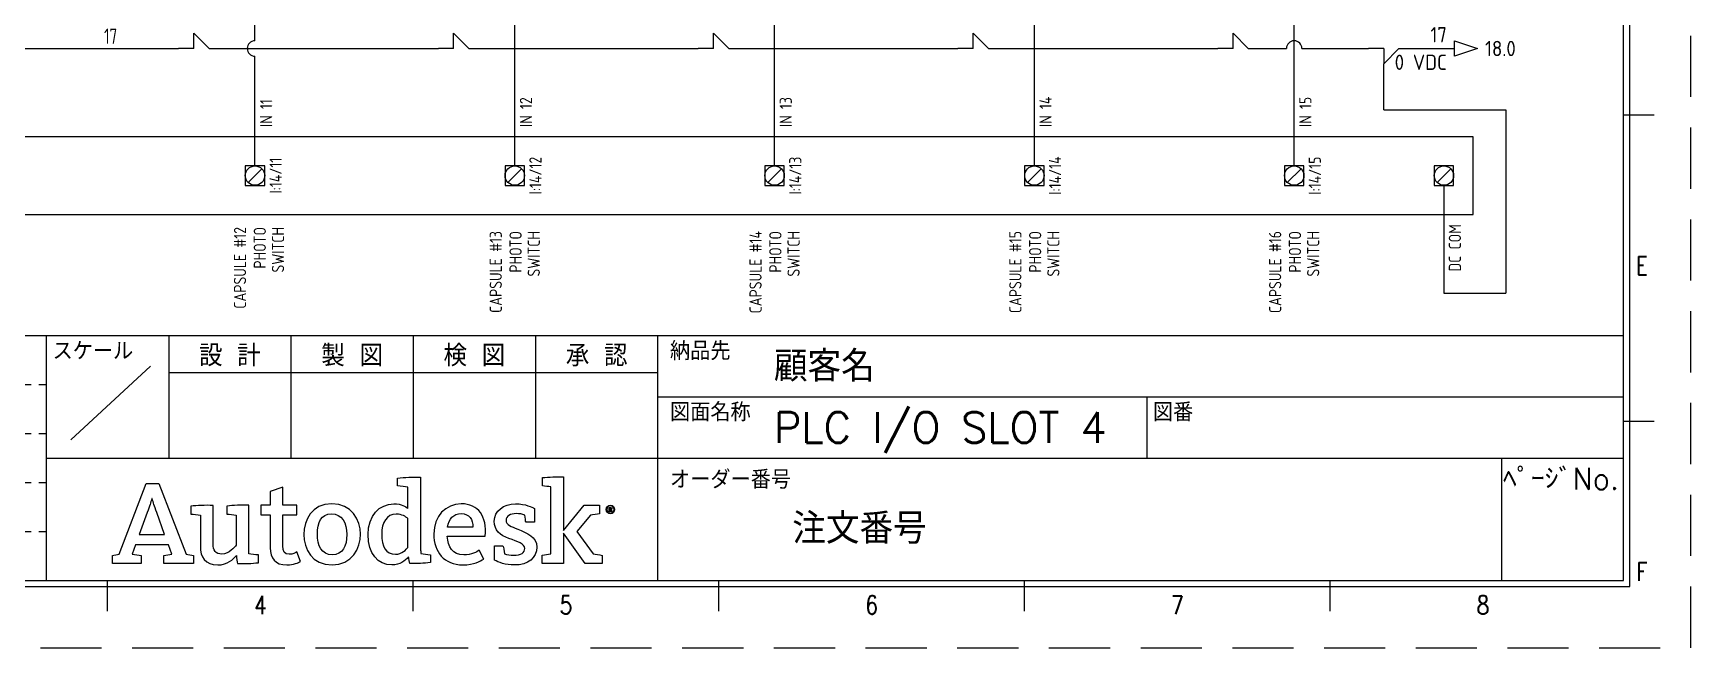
# Model space of a CAD drawing. Header units: millimetres. Extents: x 0 to 420, y 0 to 297.
# Drawn here: x 148.8 to 420, y 0 to 100.4 of the extents above; entities that cross this region are included whole.
import ezdxf
from ezdxf.enums import TextEntityAlignment as Align

# ---------------------------------------------------------------- set-up
doc = ezdxf.new("R2010")
doc.units = ezdxf.units.MM
doc.header["$LTSCALE"] = 10
doc.linetypes.add('DASHEDX2', pattern=[1.5, 1, -0.5])
doc.linetypes.add('HIDDEN', pattern=[0.375, 0.25, -0.125])
doc.layers.get('0').update_dxf_attribs({"linetype": 'CONTINUOUS'})
for name, color, linetype in [('COMMENT', 4, 'CONTINUOUS'), ('DESC', 150, 'CONTINUOUS'), ('GRN_1.0mm^2', 3, 'CONTINUOUS'), ('GRY_0.5mm^2', 9, 'CONTINUOUS'), ('HIDDEN', 7, 'HIDDEN'), ('LAYER_1', 160, 'CONTINUOUS'), ('SYMS', 7, 'CONTINUOUS'), ('TAGS', 150, 'CONTINUOUS'), ('TERMS', 123, 'CONTINUOUS'), ('TITLE', 4, 'CONTINUOUS'), ('WIRENO', 72, 'CONTINUOUS'), ('WIREREF', 52, 'CONTINUOUS'), ('XREF', 7, 'CONTINUOUS'), ('ZUWAKU', 7, 'CONTINUOUS')]:
    doc.layers.add(name, color=color, linetype=linetype)
doc.styles.get("Standard").update_dxf_attribs({"font": 'romans', "width": 0.8, "bigfont": 'extfont'})
doc.styles.add('WD_IEC', font='isocp2.shx', dxfattribs={"width": 0.9, "height": 4, "bigfont": 'extfont2.shx'})

# ---------------------------------------------------------------- blocks, each defined once
blk = doc.blocks.new('JIS_tblock_a3(L)')
at = {"layer": 'HIDDEN'}
for p, q in [((-398, 32), (-258, 32)), ((-398, 24), (-258, 24)), ((-398, 16), (-258, 16)), ((-398, 8), (-258, 8))]:
    blk.add_line(p, q, dxfattribs=at)
at = {"layer": 'ZUWAKU'}
for p, q in [((-398, 40), (0, 40)), ((-258, 0), (-258, 40)), ((-238, 40), (-238, 20)), ((-218, 40), (-218, 20)), ((-198, 40), (-198, 20)), ((-178, 40), (-178, 20)), ((-158, 0), (-158, 40)), ((0, 0), (0, 40)), ((-241, 35), (-254, 23)), ((-238, 34), (-158, 34)), ((-158, 30), (0, 30)), ((-78, 30), (-78, 20)), ((-258, 20), (-158, 20)), ((-158, 20), (0, 20)), ((-20, 20), (-20, 0)), ((-398, 0), (0, 0))]:
    blk.add_line(p, q, dxfattribs=at)
at = {"layer": 'TITLE'}
for tag, p, height in [('REVINFO51', (-370, 34), 3), ('ORDER2', (-139, 32.5), 5), ('REVINFO41', (-370, 26), 3), ('INFO1', (-139, 22.5), 5), ('SCALE0', (-247.5, 23), 3), ('REVINFO31', (-370, 18), 3), ('REVINFO21', (-370, 10), 3), ('ORDER1', (-136, 6), 5), ('REVINFO11', (-370, 2), 3)]:
    blk.add_attdef(tag, p, '', height=height, dxfattribs=at)
for tag, p in [('REVDATEY5', (-306, 34)), ('REVDATEM5', (-298, 34)), ('REVDATED5', (-290, 34)), ('REVDESIGN5', (-260, 34)), ('SCALE1', (-251, 29)), ('REVDATEY4', (-306, 26)), ('REVDATEM4', (-298, 26)), ('REVDATED4', (-290, 26)), ('REVDESIGN4', (-260, 26)), ('REVDATEY3', (-306, 18)), ('REVDATEM3', (-298, 18)), ('REVDATED3', (-290, 18)), ('REVDESIGN3', (-260, 18)), ('REVDATEY2', (-306, 10)), ('REVDATEM2', (-298, 10)), ('REVDATED2', (-290, 10)), ('REVDESIGN2', (-260, 10)), ('REVDATEY1', (-306, 2)), ('REVDATEM1', (-298, 2)), ('REVDATED1', (-290, 2)), ('REVDESIGN1', (-260, 2))]:
    blk.add_attdef(tag, text='', height=3, dxfattribs=at).set_placement(p, align=Align.RIGHT)
for tag, height, p in [('DESIGN1', 3, (-228, 27)), ('DESIGN2', 3, (-208, 27)), ('DESIGN3', 3, (-188, 27)), ('DESIGN4', 3, (-168, 27)), ('FILENAME0', 5, (-47.8, 25)), ('PAGE0', 3, (-10.3, 8.6))]:
    blk.add_attdef(tag, text='', height=height, dxfattribs=at).set_placement(p, align=Align.MIDDLE)
at = {"layer": 'TITLE', "flags": 1}
blk.add_attdef('LPAGE0', text='', height=3, dxfattribs=at).set_placement((-11, 3), align=Align.CENTER)
for tag, p in [('TYPE0', (-398, 0)), ('ORDER3', (-398, 0)), ('ORDER4', (-398, 0)), ('ORDER5', (-398, 0)), ('ORDER6', (-398, 0)), ('ORDER7', (-398, 0)), ('ORDER8', (-398, 0)), ('ORDER9', (-398, 0)), ('ORDER10', (-398, 0)), ('ORDER11', (-398, 0)), ('ORDER12', (-398, 0)), ('ORDER13', (-398, 0)), ('ORDER14', (-398, 0)), ('ORDER15', (-398, 0)), ('ORDER16', (-398, 0)), ('ORDER17', (-398, 0)), ('ORDER18', (-398, 0)), ('ORDER19', (-398, 0)), ('ORDER20', (-398, 0)), ('ORDER21', (-398, 0)), ('ORDER22', (-398, 0)), ('ORDER23', (-398, 0)), ('SCALETYPE0', (-398, 0)), ('DATEY1', (-398, 0)), ('DATEM1', (-398, 0)), ('DATED1', (-398, 0)), ('DATEY2', (-398, 0)), ('DATEM2', (-398, 0)), ('DATED2', (-398, 0)), ('BANNAME0', (-398, 0)), ('INFO3', (-398, 0)), ('INFO4', (-398, 0)), ('INFO5', (-398, 0)), ('INFO6', (-398, 0)), ('INFO7', (-398, 0)), ('INFO8', (-398, 0)), ('INFO9', (-398, 0)), ('INFO10', (-398, 0)), ('INFO11', (-398, 0)), ('INFO12', (-398, 0)), ('INFO13', (-398, 0)), ('INFO14', (-398, 0)), ('INFO15', (-398, 0)), ('INFO16', (-398, 0)), ('INFO17', (-398, 0)), ('INFO18', (-398, 0)), ('INFO19', (-398, 0)), ('INFO20', (-398, 0)), ('INFO21', (-398, 0)), ('INFO22', (-398, 0)), ('INFO23', (-398, 0)), ('INFO24', (-398, 0)), ('DATEY3', (-398, 0)), ('DATEM3', (-398, 0)), ('DATED3', (-398, 0)), ('DATEY4', (-398, 0)), ('DATEM4', (-398, 0)), ('DATED4', (-398, 0)), ('DATEY5', (-398, 0)), ('DATEM5', (-398, 0)), ('DATED5', (-398, 0)), ('DATEY6', (-398, 0)), ('DATEM6', (-398, 0)), ('DATED6', (-398, 0)), ('REFERENCETYPE0', (-398, 0)), ('INFO2', (-397.7, 0))]:
    blk.add_attdef(tag, p, '', height=3, dxfattribs=at)
at = {"layer": 'TITLE', "width": 0.8, "flags": 1}
for tag in ['REVINFO12', 'REVINFO13', 'REVINFO22', 'REVINFO23', 'REVINFO32', 'REVINFO33', 'REVINFO42', 'REVINFO43', 'REVINFO52', 'REVINFO53', 'REVINFO61', 'REVINFO62', 'REVINFO63', 'REVINFO71', 'REVINFO72', 'REVINFO73', 'REVINFO81', 'REVINFO82', 'REVINFO83', 'REVDESIGN6', 'REVDESIGN7', 'REVDESIGN8', 'REVDATEY6', 'REVDATEM6', 'REVDATED6', 'REVDATEY7', 'REVDATEM7', 'REVDATED7', 'REVDATEY8', 'REVDATEM8', 'REVDATED8']:
    blk.add_attdef(tag, (-398, 0), '', height=3, dxfattribs=at)
at = {"layer": 'TITLE', "flags": 1}
blk.add_attdef('PAPER0', text='', height=1, dxfattribs=at).set_placement((-3, -1), align=Align.TOP_RIGHT)
at = {"layer": 'ZUWAKU'}
for s, p in [('スケール', (-257, 36)), ('納品先', (-156, 36)), ('図面名称', (-156, 26)), ('図番', (-77, 26)), ('オーダー番号', (-156, 15))]:
    blk.add_text(s, height=3, dxfattribs=at).set_placement(p)
for s, p in [('設 計', (-228, 35)), ('製 図', (-208, 35)), ('検 図', (-188, 35)), ('承 認', (-168, 35)), ('ﾍﾟｰｼﾞNo.', (-10.23, 14.88))]:
    blk.add_text(s, height=3.5, dxfattribs=at).set_placement(p, align=Align.CENTER)
blk = doc.blocks.new('AI9-BLK2')
at = {"layer": 'LAYER_1', "color": 7}
blk.add_circle((0, 0), 2.03, dxfattribs=at)
blk.add_open_spline([(1.73, 0), (1.73, -1.02), (0.99, -1.75), (-0.01, -1.75), (-0.99, -1.75), (-1.73, -1.02), (-1.73, 0), (-1.73, 1.01), (-0.99, 1.75), (-0.01, 1.75), (0.99, 1.75), (1.73, 1.01), (1.73, 0)], degree=3, knots=[0, 0, 0, 0, 1, 1, 1, 2, 2, 2, 3, 3, 3, 4, 4, 4, 4], dxfattribs=at)
blk = doc.blocks.new('AI9-BLK1')
at = {"layer": 'LAYER_1', "color": 7}
for points, knots in [([(0.67, -1.05), (0.67, -1.05), (0.18, -0.36), (0.18, -0.36), (0.09, -0.24), (0.03, -0.15), (-0.06, -0.08), (0.29, -0.04), (0.5, 0.15), (0.5, 0.46), (0.5, 0.77), (0.28, 1.05), (-0.15, 1.05), (-0.15, 1.05), (-0.84, 1.05), (-0.84, 1.05), (-0.84, 1.05), (-0.84, -1.05), (-0.84, -1.05), (-0.84, -1.05), (-0.54, -1.05), (-0.54, -1.05), (-0.54, -1.05), (-0.54, -0.11), (-0.54, -0.11), (-0.37, -0.11), (-0.31, -0.16), (-0.2, -0.31), (-0.2, -0.31), (0.3, -1.05), (0.3, -1.05), (0.3, -1.05), (0.67, -1.05), (0.67, -1.05)], [0, 0, 0, 0, 1, 1, 1, 2, 2, 2, 3, 3, 3, 4, 4, 4, 5, 5, 5, 6, 6, 6, 7, 7, 7, 8, 8, 8, 9, 9, 9, 10, 10, 10, 11, 11, 11, 11]), ([(0.17, 0.46), (0.17, 0.16), (-0.08, 0.13), (-0.32, 0.13), (-0.32, 0.13), (-0.54, 0.13), (-0.54, 0.13), (-0.54, 0.13), (-0.54, 0.79), (-0.54, 0.79), (-0.54, 0.79), (-0.22, 0.79), (-0.22, 0.79), (0.06, 0.79), (0.17, 0.66), (0.17, 0.46)], [0, 0, 0, 0, 1, 1, 1, 2, 2, 2, 3, 3, 3, 4, 4, 4, 5, 5, 5, 5])]:
    blk.add_open_spline(points, degree=3, knots=knots, dxfattribs=at)
blk = doc.blocks.new('JIS_LOGO_BLOCK')
for points, knots in [([(50.45, 1.6), (50.43, 1.84), (50.42, 2.1), (50.42, 2.37), (50.42, 2.37), (50.42, 14.08), (50.42, 14.08), (49.17, 14.14), (47.76, 14.07), (46.66, 13.95), (46.66, 13.95), (46.66, 12.67), (46.66, 12.67), (47.23, 12.63), (47.87, 12.55), (48.34, 12.48), (48.34, 12.48), (48.34, 12.48), (48.34, 12.48), (48.34, 12.48), (48.34, 8.98), (48.34, 8.98), (47.99, 9.28), (47.3, 9.73), (46.05, 9.73), (43.64, 9.73), (41.83, 7.75), (41.83, 4.73), (41.83, 1.55), (43.4, -0.24), (45.73, -0.24), (47.01, -0.24), (47.87, 0.37), (48.44, 1.06), (48.46, 0.73), (48.56, 0.22), (48.64, 0), (49.8, -0.06), (50.99, 0.02), (52.01, 0.14), (52.01, 0.14), (52.01, 1.41), (52.01, 1.41), (51.51, 1.45), (50.9, 1.53), (50.45, 1.6)], [0, 0, 0, 0, 1, 1, 1, 2, 2, 2, 3, 3, 3, 4, 4, 4, 5, 5, 5, 6, 6, 6, 7, 7, 7, 8, 8, 8, 9, 9, 9, 10, 10, 10, 11, 11, 11, 12, 12, 12, 13, 13, 13, 14, 14, 14, 15, 15, 15, 15]), ([(78.65, 1.57), (78.65, 1.57), (75.95, 5.22), (75.95, 5.22), (75.95, 5.22), (78.18, 7.89), (78.18, 7.89), (78.64, 7.93), (79.3, 8), (79.69, 8.1), (79.69, 8.1), (79.69, 9.49), (79.69, 9.49), (79.69, 9.49), (77.16, 9.49), (77.16, 9.49), (77.16, 9.49), (73.79, 5.35), (73.79, 5.35), (73.79, 5.35), (73.79, 14.12), (73.79, 14.12), (72.64, 14.18), (71.38, 14.12), (70.34, 14.02), (70.34, 14.02), (70.34, 12.67), (70.34, 12.67), (70.82, 12.63), (71.33, 12.56), (71.71, 12.5), (71.71, 12.5), (71.71, 1.55), (71.71, 1.55), (71.24, 1.51), (70.76, 1.44), (70.32, 1.36), (70.32, 1.36), (70.32, 0), (70.32, 0), (70.32, 0), (73.79, 0), (73.79, 0), (73.79, 0), (73.79, 4.96), (73.79, 4.96), (73.79, 4.96), (77.34, 0), (77.34, 0), (77.34, 0), (80.14, 0), (80.14, 0), (80.14, 0), (80.14, 1.31), (80.14, 1.31), (79.61, 1.43), (79.08, 1.51), (78.65, 1.57)], [0, 0, 0, 0, 1, 1, 1, 2, 2, 2, 3, 3, 3, 4, 4, 4, 5, 5, 5, 6, 6, 6, 7, 7, 7, 8, 8, 8, 9, 9, 9, 10, 10, 10, 11, 11, 11, 12, 12, 12, 13, 13, 13, 14, 14, 14, 15, 15, 15, 16, 16, 16, 17, 17, 17, 18, 18, 18, 19, 19, 19, 19]), ([(12.07, 1.49), (12.07, 1.49), (7.57, 13.06), (7.57, 13.06), (7.57, 13.06), (5.51, 13.06), (5.51, 13.06), (5.51, 13.06), (1.1, 1.49), (1.1, 1.49), (0.75, 1.45), (0.31, 1.37), (0, 1.28), (0, 1.28), (0, 0), (0, 0), (0, 0), (4.71, 0), (4.71, 0), (4.71, 0), (4.71, 1.28), (4.71, 1.28), (4.26, 1.37), (3.73, 1.47), (3.25, 1.51), (3.25, 1.51), (3.8, 3.02), (3.8, 3.02), (3.8, 3.02), (9.18, 3.02), (9.18, 3.02), (9.18, 3.02), (9.74, 1.49), (9.74, 1.49), (9.26, 1.45), (8.84, 1.37), (8.4, 1.28), (8.4, 1.28), (8.4, 0), (8.4, 0), (8.4, 0), (13.27, 0), (13.27, 0), (13.27, 0), (13.27, 1.28), (13.27, 1.28), (12.99, 1.35), (12.34, 1.49), (12.07, 1.49)], [0, 0, 0, 0, 1, 1, 1, 2, 2, 2, 3, 3, 3, 4, 4, 4, 5, 5, 5, 6, 6, 6, 7, 7, 7, 8, 8, 8, 9, 9, 9, 10, 10, 10, 11, 11, 11, 12, 12, 12, 13, 13, 13, 14, 14, 14, 15, 15, 15, 16, 16, 16, 16]), ([(24.28, 7.91), (24.28, 7.91), (24.28, 9.49), (24.28, 9.49), (24.28, 9.49), (25.81, 9.49), (25.81, 9.49), (25.81, 9.49), (25.81, 11.77), (25.81, 11.77), (25.81, 11.77), (27.89, 12.43), (27.89, 12.43), (27.89, 12.43), (27.89, 9.49), (27.89, 9.49), (27.89, 9.49), (30.19, 9.49), (30.19, 9.49), (30.19, 9.49), (30.19, 7.91), (30.19, 7.91), (30.19, 7.91), (27.89, 7.91), (27.89, 7.91), (27.89, 7.91), (27.89, 2.86), (27.89, 2.86), (27.89, 1.92), (28.15, 1.49), (28.91, 1.49), (29.48, 1.49), (29.99, 1.77), (30.17, 1.88), (30.17, 1.88), (30.76, 0.31), (30.76, 0.31), (30.41, 0.12), (29.66, -0.24), (28.54, -0.24), (26.6, -0.24), (25.81, 0.82), (25.81, 2.53), (25.81, 2.53), (25.81, 7.91), (25.81, 7.91), (25.81, 7.91), (24.28, 7.91), (24.28, 7.91)], [0, 0, 0, 0, 1, 1, 1, 2, 2, 2, 3, 3, 3, 4, 4, 4, 5, 5, 5, 6, 6, 6, 7, 7, 7, 8, 8, 8, 9, 9, 9, 10, 10, 10, 11, 11, 11, 12, 12, 12, 13, 13, 13, 14, 14, 14, 15, 15, 15, 16, 16, 16, 16]), ([(4.4, 4.74), (4.4, 4.74), (5.71, 8.34), (5.71, 8.34), (6.1, 9.42), (6.24, 9.89), (6.45, 10.59), (6.45, 10.59), (6.49, 10.59), (6.49, 10.59), (6.71, 9.91), (6.84, 9.44), (7.24, 8.34), (7.24, 8.34), (8.54, 4.74), (8.54, 4.74), (8.54, 4.74), (4.4, 4.74), (4.4, 4.74)], [0, 0, 0, 0, 1, 1, 1, 2, 2, 2, 3, 3, 3, 4, 4, 4, 5, 5, 5, 6, 6, 6, 6]), ([(20.45, -0.02), (20.4, 0.22), (20.3, 0.88), (20.28, 1.31), (19.81, 0.69), (18.83, -0.25), (17.22, -0.25), (15.16, -0.25), (14.39, 1.08), (14.39, 2.77), (14.39, 2.77), (14.39, 7.87), (14.39, 7.87), (13.92, 7.94), (13.29, 8.02), (12.8, 8.06), (12.8, 8.06), (12.8, 9.36), (12.8, 9.36), (13.82, 9.46), (15.22, 9.53), (16.47, 9.47), (16.47, 9.47), (16.47, 3.2), (16.47, 3.2), (16.47, 2.14), (16.85, 1.53), (17.92, 1.53), (19.12, 1.53), (20.02, 2.71), (20.22, 2.96), (20.22, 2.96), (20.22, 7.89), (20.22, 7.89), (19.81, 7.94), (19.22, 8.02), (18.73, 8.06), (18.73, 8.06), (18.73, 9.36), (18.73, 9.36), (19.75, 9.49), (21.1, 9.53), (22.3, 9.49), (22.3, 9.49), (22.3, 1.59), (22.3, 1.59), (22.75, 1.51), (23.36, 1.43), (23.87, 1.39), (23.87, 1.39), (23.87, 0.12), (23.87, 0.12), (22.87, 0), (21.59, -0.08), (20.45, -0.02)], [0, 0, 0, 0, 1, 1, 1, 2, 2, 2, 3, 3, 3, 4, 4, 4, 5, 5, 5, 6, 6, 6, 7, 7, 7, 8, 8, 8, 9, 9, 9, 10, 10, 10, 11, 11, 11, 12, 12, 12, 13, 13, 13, 14, 14, 14, 15, 15, 15, 16, 16, 16, 17, 17, 17, 18, 18, 18, 18]), ([(35.92, -0.24), (32.64, -0.24), (31.33, 2.39), (31.33, 4.73), (31.33, 7.06), (32.6, 9.73), (35.88, 9.73), (39.14, 9.73), (40.57, 7.12), (40.57, 4.79), (40.57, 2.47), (39.18, -0.24), (35.92, -0.24)], [0, 0, 0, 0, 1, 1, 1, 2, 2, 2, 3, 3, 3, 4, 4, 4, 4]), ([(57.47, 1.39), (58.78, 1.39), (59.59, 1.88), (60.02, 2.14), (60.02, 2.14), (60.74, 0.71), (60.74, 0.71), (60.19, 0.37), (59.17, -0.24), (57.33, -0.24), (54.23, -0.24), (52.58, 1.88), (52.58, 4.81), (52.58, 7.71), (54.49, 9.73), (57.07, 9.73), (59.86, 9.73), (61.29, 7.71), (61, 4.43), (61, 4.43), (54.78, 4.43), (54.78, 4.43), (54.88, 2.71), (55.66, 1.39), (57.47, 1.39)], [0, 0, 0, 0, 1, 1, 1, 2, 2, 2, 3, 3, 3, 4, 4, 4, 5, 5, 5, 6, 6, 6, 7, 7, 7, 8, 8, 8, 8]), ([(58.98, 5.92), (58.94, 7.12), (58.43, 8.14), (57.04, 8.14), (55.76, 8.14), (55.05, 7.28), (54.84, 5.92), (54.84, 5.92), (58.98, 5.92), (58.98, 5.92)], [0, 0, 0, 0, 1, 1, 1, 2, 2, 2, 3, 3, 3, 3]), ([(66.3, 5.61), (65.23, 6.03), (64.39, 6.28), (64.39, 7.03), (64.39, 7.74), (65.1, 8.14), (66.04, 8.14), (66.57, 8.14), (67.08, 8.04), (67.47, 7.9), (67.52, 7.5), (67.57, 6.89), (67.66, 6.72), (67.66, 6.72), (69.04, 6.72), (69.04, 6.72), (69.04, 6.72), (69.04, 8.96), (69.04, 8.96), (68.66, 9.19), (67.59, 9.73), (65.96, 9.73), (63.94, 9.73), (62.47, 8.56), (62.47, 6.88), (62.47, 5.37), (63.41, 4.59), (64.85, 4.08), (66.31, 3.56), (67.46, 3.2), (67.46, 2.46), (67.46, 1.74), (66.85, 1.32), (65.63, 1.32), (65.13, 1.32), (64.51, 1.42), (64.13, 1.56), (64.07, 2.01), (63.98, 2.69), (63.88, 2.87), (63.88, 2.87), (62.51, 2.87), (62.51, 2.87), (62.51, 2.87), (62.51, 0.55), (62.51, 0.55), (62.51, 0.55), (62.51, 0.55), (62.51, 0.55), (63.11, 0.16), (64.28, -0.26), (65.76, -0.26), (68, -0.26), (69.42, 0.88), (69.42, 2.68), (69.42, 4.29), (67.84, 5.01), (66.3, 5.61)], [0, 0, 0, 0, 1, 1, 1, 2, 2, 2, 3, 3, 3, 4, 4, 4, 5, 5, 5, 6, 6, 6, 7, 7, 7, 8, 8, 8, 9, 9, 9, 10, 10, 10, 11, 11, 11, 12, 12, 12, 13, 13, 13, 14, 14, 14, 15, 15, 15, 16, 16, 16, 17, 17, 17, 18, 18, 18, 19, 19, 19, 19]), ([(35.84, 8.1), (34.15, 8.1), (33.53, 6.67), (33.53, 4.79), (33.53, 2.9), (34.25, 1.41), (35.94, 1.41), (37.65, 1.41), (38.35, 2.82), (38.35, 4.73), (38.35, 6.61), (37.55, 8.1), (35.84, 8.1)], [0, 0, 0, 0, 1, 1, 1, 2, 2, 2, 3, 3, 3, 4, 4, 4, 4]), ([(48.34, 2.61), (48.11, 2.3), (47.38, 1.49), (46.3, 1.49), (44.73, 1.49), (44.05, 2.79), (44.05, 4.75), (44.05, 6.73), (44.89, 8.04), (46.42, 8.04), (47.42, 8.04), (47.97, 7.65), (48.34, 7.32), (48.34, 7.32), (48.34, 2.61), (48.34, 2.61)], [0, 0, 0, 0, 1, 1, 1, 2, 2, 2, 3, 3, 3, 4, 4, 4, 5, 5, 5, 5])]:
    blk.add_open_spline(points, degree=3, knots=knots)
at = {"xscale": 0.342899999999986, "yscale": 0.342899999999986, "zscale": 0.342899999999986}
for name, p in [('AI9-BLK2', (81.46, 8.8)), ('AI9-BLK1', (81.53, 8.8))]:
    blk.add_blockref(name, p, dxfattribs=at)
blk = doc.blocks.new('PLCIO_51B4$$1')
at = {"layer": 'SYMS', "ltscale": 25}
for p, q in [((653.53, 12.7), (-12.7, 12.7)), ((653.53, -12.7), (653.53, 12.7)), ((-12.7, -12.7), (653.53, -12.7))]:
    blk.add_line(p, q, dxfattribs=at)
at = {"layer": 'SYMS'}
for p, q in [((251.82, 3.18), (251.82, -3.18)), ((258.18, 3.18), (251.82, 3.18)), ((251.82, 3.18), (251.82, -3.18)), ((258.18, 3.18), (251.82, 3.18)), ((252.75, -2.25), (257.25, 2.25)), ((258.18, -3.18), (258.18, 3.18)), ((258.18, -3.18), (258.18, 3.18)), ((336.82, 3.18), (336.82, -3.18)), ((343.18, 3.18), (336.82, 3.18)), ((336.82, 3.18), (336.82, -3.18)), ((343.18, 3.18), (336.82, 3.18)), ((337.75, -2.25), (342.25, 2.25)), ((343.18, -3.18), (343.18, 3.18)), ((343.18, -3.18), (343.18, 3.18)), ((421.82, 3.18), (421.82, -3.18)), ((428.18, 3.18), (421.82, 3.18)), ((421.82, 3.18), (421.82, -3.18)), ((428.18, 3.18), (421.82, 3.18)), ((422.75, -2.25), (427.25, 2.25)), ((428.18, -3.18), (428.18, 3.18)), ((428.18, -3.18), (428.18, 3.18)), ((506.82, 3.18), (506.82, -3.18)), ((513.17, 3.18), (506.82, 3.18)), ((506.82, 3.18), (506.82, -3.18)), ((513.17, 3.18), (506.82, 3.18)), ((507.75, -2.25), (512.25, 2.25)), ((513.17, -3.18), (513.17, 3.18)), ((513.17, -3.18), (513.17, 3.18)), ((591.83, 3.18), (591.83, -3.18)), ((598.17, 3.18), (591.83, 3.18)), ((591.83, 3.18), (591.83, -3.18)), ((598.17, 3.18), (591.83, 3.18)), ((592.75, -2.25), (597.25, 2.25)), ((598.17, -3.18), (598.17, 3.18)), ((598.17, -3.18), (598.17, 3.18)), ((640.83, 3.18), (640.83, -3.18)), ((647.17, 3.18), (640.83, 3.18)), ((641.75, -2.25), (646.25, 2.25)), ((647.17, -3.18), (647.17, 3.18)), ((251.82, -3.18), (258.18, -3.18)), ((251.82, -3.18), (258.18, -3.18)), ((336.82, -3.18), (343.18, -3.18)), ((336.82, -3.18), (343.18, -3.18)), ((421.82, -3.18), (428.18, -3.18)), ((421.82, -3.18), (428.18, -3.18)), ((506.82, -3.18), (513.17, -3.18)), ((506.82, -3.18), (513.17, -3.18)), ((591.83, -3.18), (598.17, -3.18)), ((591.83, -3.18), (598.17, -3.18)), ((640.83, -3.18), (647.17, -3.18))]:
    blk.add_line(p, q, dxfattribs=at)
for centre in [(255, 0), (340, 0), (425, 0), (510, 0), (595, 0), (644, 0)]:
    blk.add_circle(centre, 3.17, dxfattribs=at)
at = {"ltscale": 25, "style": 'WD_IEC', "width": 0.8}
blk.add_attdef('LOC', text='', height=3.17, rotation=90, dxfattribs=at).set_placement((-33.34, 0), align=Align.CENTER)
at = {"ltscale": 25, "style": 'WD_IEC'}
blk.add_attdef('TAG_1', text='', height=3.17, rotation=90, dxfattribs=at).set_placement((-8.17, 0), align=Align.CENTER)
at = {"layer": 'SYMS', "style": 'WD_IEC', "width": 0.9}
for tag, p in [('TERMDESC09', (1.65, 15.88)), ('TERMDESC10', (86.65, 15.88)), ('TERMDESC11', (171.65, 15.88)), ('TERMDESC12', (256.65, 15.88)), ('TERMDESC13', (341.65, 15.88)), ('TERMDESC14', (426.65, 15.88)), ('TERMDESC15', (511.65, 15.88)), ('TERMDESC16', (596.65, 15.88))]:
    blk.add_attdef(tag, text='', height=3.17, rotation=90, dxfattribs=at).set_placement(p, align=Align.TOP_LEFT)
for tag, p in [('TERM09', (-4.76, 0)), ('TERM10', (80.24, 0)), ('TERM12', (250.24, 0)), ('TERM13', (335.24, 0)), ('TERM14', (420.24, 0)), ('TERM15', (505.24, 0)), ('TERM16', (590.24, 0)), ('TERM17', (639.24, 0)), ('TERM11', (165.24, 0))]:
    blk.add_attdef(tag, text='', height=3.17, rotation=90, dxfattribs=at).set_placement(p, align=Align.CENTER)
at = {"layer": 'SYMS', "style": 'WD_IEC'}
for tag, p in [('TAGA09', (4.76, 0)), ('TAGA10', (89.76, 0)), ('TAGA11', (174.76, 0)), ('TAGA12', (259.76, 0)), ('TAGA13', (344.76, 0)), ('TAGA14', (429.76, 0)), ('TAGA15', (514.76, 0)), ('TAGA16', (599.76, 0))]:
    blk.add_attdef(tag, text='', height=3.17, rotation=90, dxfattribs=at).set_placement(p, align=Align.TOP_CENTER)
at = {"layer": 'SYMS', "style": 'WD_IEC', "flags": 1}
for tag, p in [('X2TERM09', (0, 3.18)), ('X2TERM10', (85, 3.18)), ('X2TERM11', (170, 3.18)), ('X2TERM12', (255, 3.18)), ('X2TERM13', (340, 3.18)), ('X2TERM14', (425, 3.18)), ('X2TERM15', (510, 3.18)), ('X2TERM16', (595, 3.18)), ('X8TERM17', (644, -3.18))]:
    blk.add_attdef(tag, text='', height=0.254, rotation=90, dxfattribs=at).set_placement(p, align=Align.RIGHT)
at = {"layer": 'SYMS', "style": 'WD_IEC', "width": 0.9}
blk.add_attdef('TERMDESC17', text='', height=3.17, rotation=90, dxfattribs=at).set_placement((645.59, -15.88), align=Align.TOP_RIGHT)
for tag, p in [('DESCA09', (-2.38, -29.37)), ('DESCB09', (1.59, -29.37)), ('DESCC09', (5.56, -29.37)), ('DESCD09', (9.52, -29.37)), ('DESCE09', (13.49, -29.37)), ('DESCA10', (82.62, -29.37)), ('DESCB10', (86.59, -29.37)), ('DESCC10', (90.56, -29.37)), ('DESCD10', (94.53, -29.37)), ('DESCE10', (98.49, -29.37)), ('DESCA11', (167.62, -29.37)), ('DESCB11', (171.59, -29.37)), ('DESCC11', (175.56, -29.37)), ('DESCD11', (179.53, -29.37)), ('DESCE11', (183.49, -29.37)), ('DESCA12', (252.62, -29.37)), ('DESCB12', (256.59, -29.37)), ('DESCC12', (260.56, -29.37)), ('DESCD12', (264.53, -29.37)), ('DESCE12', (268.49, -29.37)), ('DESCA13', (337.62, -29.37)), ('DESCB13', (341.59, -29.37)), ('DESCC13', (345.56, -29.37)), ('DESCD13', (349.53, -29.37)), ('DESCE13', (353.49, -29.37)), ('DESCA14', (422.62, -29.37)), ('DESCB14', (426.59, -29.37)), ('DESCC14', (430.56, -29.37)), ('DESCD14', (434.53, -29.37)), ('DESCE14', (438.49, -29.37)), ('DESCA15', (507.62, -29.37)), ('DESCB15', (511.59, -29.37)), ('DESCC15', (515.56, -29.37)), ('DESCD15', (519.53, -29.37)), ('DESCE15', (523.49, -29.37)), ('DESCA16', (592.62, -29.37)), ('DESCB16', (596.59, -29.37)), ('DESCC16', (600.56, -29.37)), ('DESCD16', (604.53, -29.37)), ('DESCE16', (608.49, -29.37))]:
    blk.add_attdef(tag, text='', height=3.17, rotation=90, dxfattribs=at).set_placement(p, align=Align.RIGHT)
blk = doc.blocks.new('HA1S1')
blk.add_lwpolyline([(0, 1.25), (3.75, 0), (0, -1.25)], close=True)
at = {"style": 'WD_IEC'}
for tag, height, flags, p in [('WIRENO', 2.5, 8, (-1.25, 1)), ('SIGCODE', 1, 1, (5, 1.8))]:
    blk.add_attdef(tag, text='', height=height, dxfattribs=dict(at, flags=flags)).set_placement(p, align=Align.RIGHT)
at = {"style": 'WD_IEC', "flags": 1}
blk.add_attdef('X4TERM01', (0, 0), '', height=0.32, dxfattribs=at)
at = {"style": 'WD_IEC'}
blk.add_attdef('XREF', text='', height=2.5, dxfattribs=at).set_placement((5, 0), align=Align.MIDDLE_LEFT)
blk.add_attdef('DESC1', text='', height=2.5, dxfattribs=at).set_placement((-1.25, -1), align=Align.TOP_RIGHT)
blk = doc.blocks.new('WD_WNH')
at = {"linetype": 'Continuous', "style": 'WD_IEC', "width": 0.8}
blk.add_attdef('WIRENO', text='', height=2.5, dxfattribs=at).set_placement((0, 0.75), align=Align.CENTER)
at = {"style": 'WD_IEC', "flags": 1}
for tag, p in [('W08USER', (0, 0.375)), ('W04USER', (0, 0.875)), ('W05USER', (0, 0.75)), ('W09USER', (0, 0.25)), ('W03USER', (0, 1)), ('W06USER', (0, 0.625)), ('W07USER', (0, 0.5)), ('W02USER', (0, 1.125)), ('W01USER', (0, 1.25)), ('W10USER', (0, 0.125))]:
    blk.add_attdef(tag, text='', height=0.08, dxfattribs=at).set_placement(p, align=Align.CENTER)
blk = doc.blocks.new('JIS_border_a3(L)')
at = {"layer": 'ZUWAKU', "color": 5, "linetype": 'DASHEDX2'}
for p, q in [((420, 0), (420, 297)), ((0, 0), (420, 0))]:
    blk.add_line(p, q, dxfattribs=at)
at = {"layer": 'ZUWAKU', "color": 5}
for p, q in [((409, 11), (409, 286)), ((410, 10), (410, 287)), ((11, 11), (409, 11)), ((10, 10), (410, 10))]:
    blk.add_line(p, q, dxfattribs=at)
at = {"layer": 'ZUWAKU'}
for p, q in [((414, 87), (409, 87)), ((414, 37), (409, 37)), ((161, 6), (161, 11)), ((211, 6), (211, 11)), ((261, 6), (261, 11)), ((311, 6), (311, 11)), ((361, 6), (361, 11))]:
    blk.add_line(p, q, dxfattribs=at)
at = {"layer": 'COMMENT', "width": 0.8}
for s, p in [('E', (412, 62.43)), ('F', (412, 12.43)), ('4', (186, 7)), ('5', (236, 7)), ('6', (286, 7)), ('7', (336, 7)), ('8', (386, 7))]:
    blk.add_text(s, height=3, dxfattribs=at).set_placement(p, align=Align.MIDDLE)
blk = doc.blocks.new('HT0_124')
at = {"layer": 'GRN_1.0mm^2'}
for p, q in [((0, 0), (-2.5, 0)), ((0, 0), (0, 2.5)), ((0, 2.5), (2.5, 0))]:
    blk.add_line(p, q, dxfattribs=at)
at = {"layer": 'GRN_1.0mm^2', "style": 'WD_IEC', "flags": 1}
for tag, p in [('X2TERM01', (0, 2.5)), ('X4TERM01', (-2.5, 0)), ('WDWSEQ', (1.6, 1.48)), ('X1TERM01', (2.5, 0))]:
    blk.add_attdef(tag, p, '', height=0.4, dxfattribs=at)
blk = doc.blocks.new('HT0_184')
for p, q in [((0, 0), (-2.5, 0)), ((0, 0), (0, -2.5)), ((0, -2.5), (2.5, 0))]:
    blk.add_line(p, q)
at = {"style": 'WD_IEC', "flags": 1}
for tag, p in [('X4TERM01', (-2.5, 0)), ('X1TERM01', (2.5, 0)), ('X8TERM01', (0, -2.5)), ('WDWSEQ', (1.53, -1.26))]:
    blk.add_attdef(tag, p, '', height=0.4, dxfattribs=at)

msp = doc.modelspace()

# ---------------------------------------------------------------- linework, layer by layer
at = {"layer": 'GRN_1.0mm^2', "ltscale": 4}
for p, q in [((135.07, 97.92), (172.61, 97.92)), ((177.61, 97.92), (215.11, 97.92)), ((220.11, 97.92), (257.61, 97.92)), ((262.61, 97.92), (300.11, 97.92)), ((305.11, 97.92), (342.61, 97.92)), ((347.61, 97.92), (353.84, 97.92)), ((356.38, 97.92), (367.25, 97.92)), ((372.25, 97.92), (381.34, 97.92)), ((369.75, 87.92), (369.75, 95.42)), ((369.75, 87.92), (389.75, 87.92)), ((389.75, 87.92), (389.75, 57.92)), ((379.61, 75.56), (379.61, 57.92)), ((379.61, 57.92), (389.75, 57.92))]:
    msp.add_line(p, q, dxfattribs=at)
msp.add_arc((355.11, 97.92), 1.27, 0, 180, dxfattribs=at)
at = {"layer": 'GRY_0.5mm^2', "ltscale": 4}
msp.add_line((185.11, 99.19), (185.11, 110.75), dxfattribs=at)
at = {"layer": 'GRY_0.5mm^2'}
for p, q in [((227.61, 78.74), (227.61, 109.75)), ((270.11, 78.74), (270.11, 110.75)), ((312.61, 78.74), (312.61, 110.75)), ((355.11, 78.74), (355.11, 110.75)), ((185.11, 78.74), (185.11, 96.65))]:
    msp.add_line(p, q, dxfattribs=at)
at = {"layer": 'GRY_0.5mm^2', "ltscale": 4}
msp.add_arc((185.11, 97.92), 1.27, 89.9971, 269.9971, dxfattribs=at)

# ---------------------------------------------------------------- block references
for name, p in [('JIS_border_a3(L)', (0, 0)), ('JIS_LOGO_BLOCK', (161.79, 13.79))]:
    msp.add_blockref(name, p)
msp.add_blockref('JIS_tblock_a3(L)', (409, 11)).add_auto_attribs({'ORDER1': '注文番号', 'ORDER2': '顧客名', 'INFO1': 'PLC I/O SLOT 4'})
at = {"layer": 'GRN_1.0mm^2'}
for name, p in [('HT0_124', (175.11, 97.92)), ('HT0_124', (217.61, 97.92)), ('HT0_124', (260.11, 97.92)), ('HT0_124', (302.61, 97.92)), ('HT0_124', (345.11, 97.92)), ('HT0_184', (369.75, 97.92))]:
    msp.add_blockref(name, p, dxfattribs=at)
at = {"layer": 'SYMS', "ltscale": 4}
ref = msp.add_blockref('HA1S1', (381.34, 97.92), dxfattribs=at)
ref.add_attrib('WIRENO', '17', dxfattribs={"layer": 'WIREREF', "height": 2.5, "style": 'WD_IEC', "flags": 8}).set_placement((380.09, 98.92), align=Align.RIGHT)
ref.add_attrib('DESC1', '0 VDC', dxfattribs={"layer": 'DESC', "height": 2.5, "style": 'WD_IEC'}).set_placement((380.09, 96.92), align=Align.TOP_RIGHT)
ref.add_attrib('XREF', '18.0', dxfattribs={"layer": 'XREF', "height": 2.5, "style": 'WD_IEC'}).set_placement((386.34, 97.92), align=Align.MIDDLE_LEFT)
ref = msp.add_blockref('PLCIO_51B4$$1', (57.61, 77.15), dxfattribs=dict(at, xscale=0.5, yscale=0.5, zscale=0.5))
ref.add_attrib('TAGA12', 'I:14/11', dxfattribs={"layer": 'TAGS', "ltscale": 4, "height": 2, "rotation": 90, "style": 'WD_IEC', "width": 0.9}).set_placement((187.49, 77.15), align=Align.TOP_CENTER)
ref.add_attrib('DESCA12', 'CAPSULE #12', dxfattribs={"layer": 'DESC', "ltscale": 4, "height": 2, "rotation": 90, "style": 'WD_IEC', "width": 0.9}).set_placement((183.66, 68.75), align=Align.RIGHT)
ref.add_attrib('DESCB12', 'PHOTO', dxfattribs={"layer": 'DESC', "ltscale": 4, "height": 2, "rotation": 90, "style": 'WD_IEC', "width": 0.9}).set_placement((186.9, 68.75), align=Align.RIGHT)
ref.add_attrib('TERMDESC12', 'IN 11', dxfattribs={"layer": 'TERMS', "ltscale": 4, "height": 2, "rotation": 90, "style": 'WD_IEC', "width": 0.9}).set_placement((185.94, 85.09), align=Align.TOP_LEFT)
ref.add_attrib('DESCC12', 'SWITCH', dxfattribs={"layer": 'DESC', "ltscale": 4, "height": 2, "rotation": 90, "style": 'WD_IEC', "width": 0.9}).set_placement((189.88, 68.75), align=Align.RIGHT)
ref.add_attrib('TAGA13', 'I:14/12', dxfattribs={"layer": 'TAGS', "ltscale": 4, "height": 2, "rotation": 90, "style": 'WD_IEC', "width": 0.9}).set_placement((229.99, 77.15), align=Align.TOP_CENTER)
ref.add_attrib('DESCA13', 'CAPSULE #13', dxfattribs={"layer": 'DESC', "ltscale": 4, "height": 2, "rotation": 90, "style": 'WD_IEC', "width": 0.9}).set_placement((225.5, 68.09), align=Align.RIGHT)
ref.add_attrib('DESCB13', 'PHOTO', dxfattribs={"layer": 'DESC', "ltscale": 4, "height": 2, "rotation": 90, "style": 'WD_IEC', "width": 0.9}).set_placement((228.74, 68.09), align=Align.RIGHT)
ref.add_attrib('TERMDESC13', 'IN 12', dxfattribs={"layer": 'TERMS', "ltscale": 4, "height": 2, "rotation": 90, "style": 'WD_IEC', "width": 0.9}).set_placement((228.44, 85.09), align=Align.TOP_LEFT)
ref.add_attrib('DESCC13', 'SWITCH', dxfattribs={"layer": 'DESC', "ltscale": 4, "height": 2, "rotation": 90, "style": 'WD_IEC', "width": 0.9}).set_placement((231.72, 68.09), align=Align.RIGHT)
ref.add_attrib('TAGA14', 'I:14/13', dxfattribs={"layer": 'TAGS', "ltscale": 4, "height": 2, "rotation": 90, "style": 'WD_IEC', "width": 0.9}).set_placement((272.49, 77.15), align=Align.TOP_CENTER)
ref.add_attrib('DESCA14', 'CAPSULE #14', dxfattribs={"layer": 'DESC', "ltscale": 4, "height": 2, "rotation": 90, "style": 'WD_IEC', "width": 0.9}).set_placement((268, 68.09), align=Align.RIGHT)
ref.add_attrib('DESCB14', 'PHOTO', dxfattribs={"layer": 'DESC', "ltscale": 4, "height": 2, "rotation": 90, "style": 'WD_IEC', "width": 0.9}).set_placement((271.24, 68.09), align=Align.RIGHT)
ref.add_attrib('TERMDESC14', 'IN 13', dxfattribs={"layer": 'TERMS', "ltscale": 4, "height": 2, "rotation": 90, "style": 'WD_IEC', "width": 0.9}).set_placement((270.94, 85.09), align=Align.TOP_LEFT)
ref.add_attrib('DESCC14', 'SWITCH', dxfattribs={"layer": 'DESC', "ltscale": 4, "height": 2, "rotation": 90, "style": 'WD_IEC', "width": 0.9}).set_placement((274.22, 68.09), align=Align.RIGHT)
ref.add_attrib('TAGA15', 'I:14/14', dxfattribs={"layer": 'TAGS', "ltscale": 4, "height": 2, "rotation": 90, "style": 'WD_IEC', "width": 0.9}).set_placement((314.99, 77.15), align=Align.TOP_CENTER)
ref.add_attrib('DESCA15', 'CAPSULE #15', dxfattribs={"layer": 'DESC', "ltscale": 4, "height": 2, "rotation": 90, "style": 'WD_IEC', "width": 0.9}).set_placement((310.5, 68.09), align=Align.RIGHT)
ref.add_attrib('DESCB15', 'PHOTO', dxfattribs={"layer": 'DESC', "ltscale": 4, "height": 2, "rotation": 90, "style": 'WD_IEC', "width": 0.9}).set_placement((313.74, 68.09), align=Align.RIGHT)
ref.add_attrib('TERMDESC15', 'IN 14', dxfattribs={"layer": 'TERMS', "ltscale": 4, "height": 2, "rotation": 90, "style": 'WD_IEC', "width": 0.9}).set_placement((313.44, 85.09), align=Align.TOP_LEFT)
ref.add_attrib('DESCC15', 'SWITCH', dxfattribs={"layer": 'DESC', "ltscale": 4, "height": 2, "rotation": 90, "style": 'WD_IEC', "width": 0.9}).set_placement((316.72, 68.09), align=Align.RIGHT)
ref.add_attrib('TAGA16', 'I:14/15', dxfattribs={"layer": 'TAGS', "ltscale": 4, "height": 2, "rotation": 90, "style": 'WD_IEC', "width": 0.9}).set_placement((357.49, 77.15), align=Align.TOP_CENTER)
ref.add_attrib('DESCA16', 'CAPSULE #16', dxfattribs={"layer": 'DESC', "ltscale": 4, "height": 2, "rotation": 90, "style": 'WD_IEC', "width": 0.9}).set_placement((353, 68.09), align=Align.RIGHT)
ref.add_attrib('DESCB16', 'PHOTO', dxfattribs={"layer": 'DESC', "ltscale": 4, "height": 2, "rotation": 90, "style": 'WD_IEC', "width": 0.9}).set_placement((356.24, 68.09), align=Align.RIGHT)
ref.add_attrib('TERMDESC16', 'IN 15', dxfattribs={"layer": 'TERMS', "ltscale": 4, "height": 2, "rotation": 90, "style": 'WD_IEC', "width": 0.9}).set_placement((355.94, 85.09), align=Align.TOP_LEFT)
ref.add_attrib('DESCC16', 'SWITCH', dxfattribs={"layer": 'DESC', "ltscale": 4, "height": 2, "rotation": 90, "style": 'WD_IEC', "width": 0.9}).set_placement((359.22, 68.09), align=Align.RIGHT)
ref.add_attrib('TERMDESC17', 'DC COM', dxfattribs={"layer": 'TERMS', "ltscale": 4, "height": 2, "rotation": 90, "style": 'WD_IEC', "width": 0.9}).set_placement((380.4, 69.21), align=Align.TOP_RIGHT)
at = {"layer": 'WIRENO', "ltscale": 4}
ref = msp.add_blockref('WD_WNH', (161.5, 97.92), dxfattribs=at)
ref.add_attrib('WIRENO', '17', dxfattribs={"linetype": 'Continuous', "height": 2.5, "style": 'WD_IEC', "width": 0.8}).set_placement((161.5, 98.67), align=Align.CENTER)

doc.saveas('drawing.dxf')
